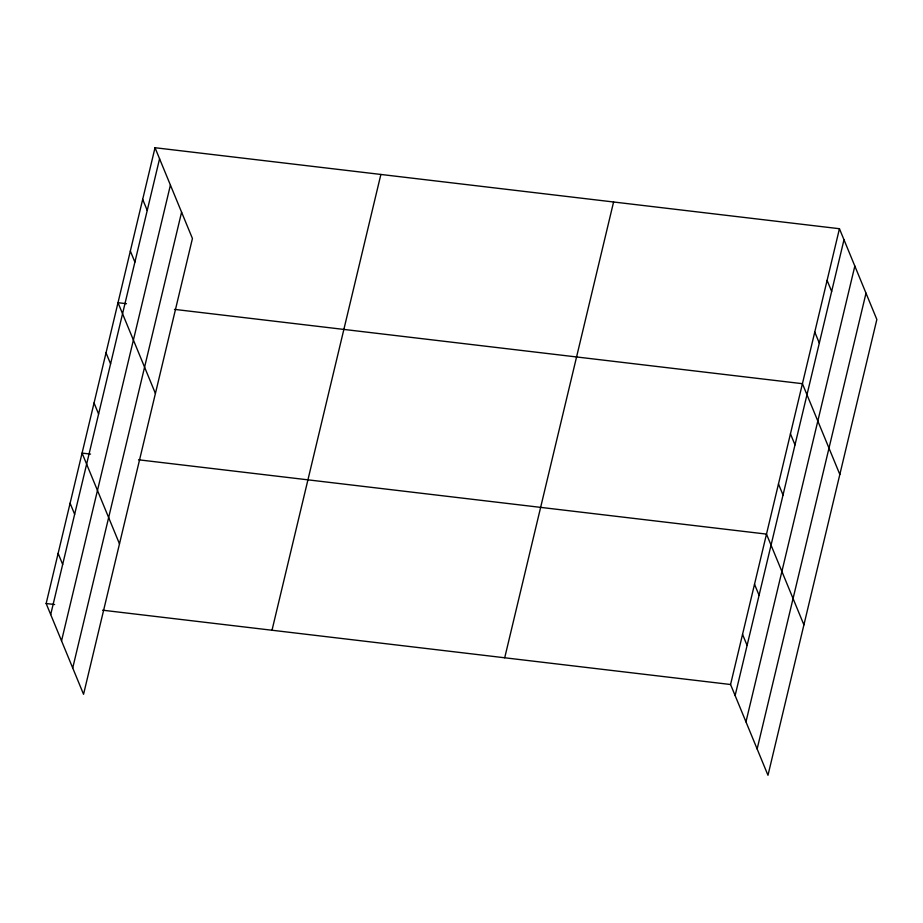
<?xml version="1.0" encoding="UTF-8"?>
<svg xmlns="http://www.w3.org/2000/svg" width="923" height="923" viewBox="0 0 923 923"><rect width="100%" height="100%" fill="white"/><g stroke="black" fill="none" stroke-linecap="round" stroke-linejoin="round"><path stroke-width="1.38" d="M155.018 147.726L192.434 238.492L83.555 694.281L46.15 603.515L155.018 147.726L839.445 228.719L876.85 319.485L767.982 775.274L730.566 684.508L839.445 228.719M50.696 614.556L159.575 158.768M61.541 640.862L170.42 185.073M72.721 667.975L181.589 212.186M272.008 630.247L380.876 174.459M504.708 657.787L613.587 201.987M735.123 695.55L843.991 239.761M745.969 721.867L854.836 266.066M757.137 748.968L866.005 293.179M126.474 303.702L118.006 302.698L155.41 393.452M174.47 309.378L802.422 383.691L839.838 474.457M90.546 454.104L82.078 453.101L119.482 543.866M138.542 459.792L766.494 534.105L803.91 624.859M46.15 603.515L54.619 604.519M102.615 610.195L730.566 684.508M827.1 280.373L831.658 291.414M814.767 332.038L819.312 343.079M790.446 433.822L795.003 444.863M778.47 483.964L783.027 495.005M754.518 584.236L759.075 595.277M742.542 634.378L747.099 645.419M142.684 199.38L147.23 210.421M130.339 251.033L134.896 262.086M106.03 352.828L110.575 363.87M94.054 402.97L98.599 414.012M70.102 503.243L74.648 514.284M58.126 553.385L62.672 564.426"/></g></svg>
